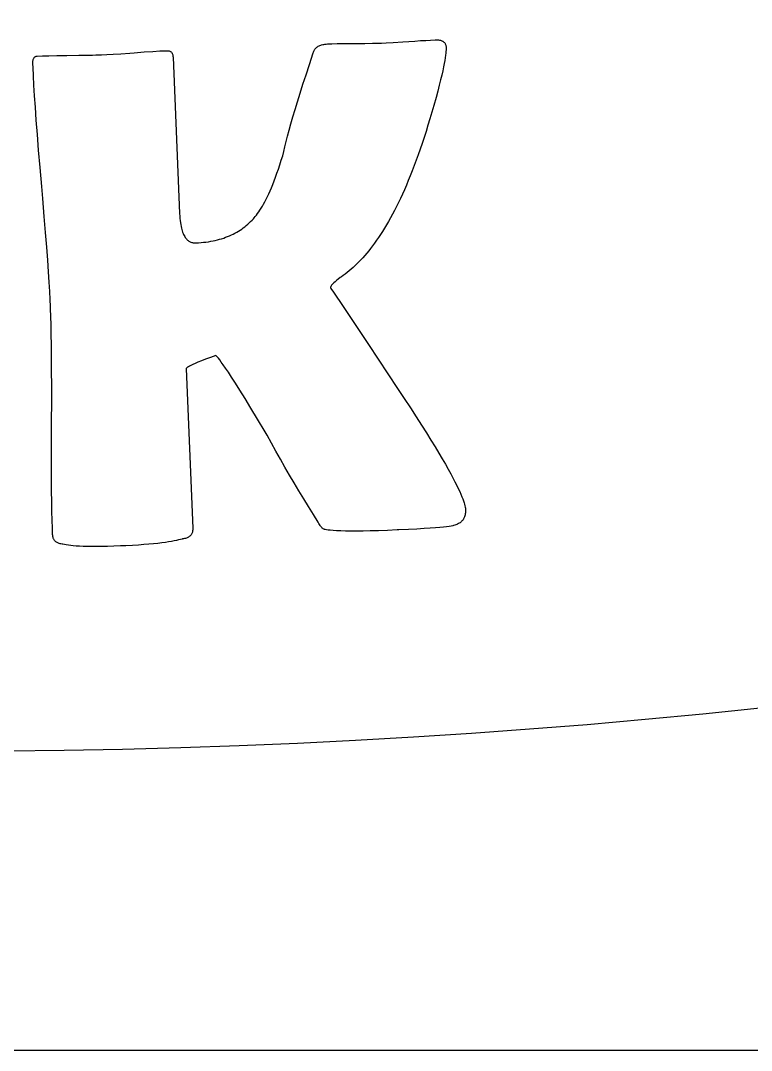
# Model space of a CAD drawing. Header units: inches. Extents: x -1316 to -504, y 751 to 1208.
# Drawn here: x -1088.01 to -1067.02, y 751.21 to 780.81 of the extents above; entities that cross this region are included whole.
import ezdxf

# ---------------------------------------------------------------- set-up
doc = ezdxf.new("R2010")
doc.units = ezdxf.units.IN
doc.header["$MEASUREMENT"] = 0
doc.linetypes.add('Continuous2', pattern=[0])
for name, color, linetype in [('68343 AND 68344 CARRIAGE AND ARM PLATE', 1, 'Continuous'), ('68351 TABLE', 1, 'Continuous'), ('STOCK OUTLINE', 1, 'Continuous')]:
    doc.layers.add(name, color=color, linetype=linetype)

msp = doc.modelspace()

# ---------------------------------------------------------------- linework, layer by layer
at = {"layer": '68343 AND 68344 CARRIAGE AND ARM PLATE', "color": 3, "linetype": 'Continuous2', "lineweight": -3, "true_color": 0x00ff00}
for p, q in [((-1079.518, 780.029), (-1079.501, 780.043)), ((-1079.501, 780.043), (-1079.483, 780.056)), ((-1079.483, 780.056), (-1079.463, 780.069)), ((-1079.463, 780.069), (-1079.441, 780.08)), ((-1079.441, 780.08), (-1079.418, 780.091)), ((-1079.418, 780.091), (-1079.393, 780.101)), ((-1079.393, 780.101), (-1079.366, 780.109)), ((-1079.366, 780.109), (-1079.336, 780.117)), ((-1079.336, 780.117), (-1079.305, 780.124)), ((-1079.305, 780.124), (-1079.271, 780.129)), ((-1079.271, 780.129), (-1079.234, 780.133)), ((-1079.234, 780.133), (-1079.195, 780.136)), ((-1079.195, 780.136), (-1079.179, 780.137)), ((-1079.179, 780.137), (-1079.07, 780.141)), ((-1079.07, 780.141), (-1078.921, 780.144)), ((-1078.921, 780.144), (-1078.725, 780.147)), ((-1078.725, 780.147), (-1078.471, 780.149)), ((-1078.471, 780.149), (-1078.414, 780.15)), ((-1078.414, 780.15), (-1078.128, 780.152)), ((-1078.128, 780.152), (-1077.909, 780.155)), ((-1077.909, 780.155), (-1077.824, 780.157)), ((-1077.824, 780.157), (-1077.75, 780.159)), ((-1077.75, 780.159), (-1077.649, 780.162)), ((-1077.649, 780.162), (-1077.509, 780.169)), ((-1077.509, 780.169), (-1077.309, 780.18)), ((-1077.309, 780.18), (-1077.032, 780.197)), ((-1077.032, 780.197), (-1076.688, 780.22)), ((-1076.688, 780.22), (-1076.53, 780.23)), ((-1076.53, 780.23), (-1076.371, 780.239)), ((-1076.371, 780.239), (-1076.236, 780.247)), ((-1076.236, 780.247), (-1076.103, 780.253)), ((-1076.103, 780.253), (-1076.068, 780.254)), ((-1076.068, 780.254), (-1076.036, 780.253)), ((-1076.036, 780.253), (-1076.007, 780.251)), ((-1076.007, 780.251), (-1075.98, 780.247)), ((-1075.98, 780.247), (-1075.956, 780.242)), ((-1075.956, 780.242), (-1075.934, 780.235)), ((-1075.934, 780.235), (-1075.915, 780.228)), ((-1075.915, 780.228), (-1075.897, 780.22)), ((-1075.897, 780.22), (-1075.88, 780.211)), ((-1075.88, 780.211), (-1075.866, 780.201)), ((-1075.866, 780.201), (-1075.852, 780.189)), ((-1075.852, 780.189), (-1075.841, 780.177)), ((-1075.841, 780.177), (-1075.83, 780.165)), ((-1075.83, 780.165), (-1075.821, 780.151)), ((-1075.821, 780.151), (-1075.813, 780.136)), ((-1075.813, 780.136), (-1075.806, 780.119)), ((-1075.806, 780.119), (-1075.8, 780.102)), ((-1075.8, 780.102), (-1075.796, 780.083)), ((-1075.796, 780.083), (-1075.793, 780.063)), ((-1075.793, 780.063), (-1075.791, 780.041)), ((-1075.791, 780.041), (-1075.791, 780.007)), ((-1087.628, 779.737), (-1087.62, 779.748)), ((-1087.62, 779.748), (-1087.611, 779.758)), ((-1087.611, 779.758), (-1087.601, 779.766)), ((-1087.601, 779.766), (-1087.59, 779.773)), ((-1087.59, 779.773), (-1087.578, 779.778)), ((-1087.578, 779.778), (-1087.565, 779.782)), ((-1087.565, 779.782), (-1087.551, 779.785)), ((-1087.551, 779.785), (-1087.535, 779.786)), ((-1087.535, 779.786), (-1087.385, 779.792)), ((-1087.535, 779.786), (-1087.535, 779.786)), ((-1087.385, 779.792), (-1087.198, 779.797)), ((-1087.198, 779.797), (-1086.968, 779.802)), ((-1086.968, 779.802), (-1086.69, 779.806)), ((-1086.69, 779.806), (-1086.34, 779.81)), ((-1086.34, 779.81), (-1086.189, 779.812)), ((-1086.189, 779.812), (-1086.059, 779.815)), ((-1086.059, 779.815), (-1085.947, 779.817)), ((-1085.947, 779.817), (-1085.852, 779.819)), ((-1085.852, 779.819), (-1085.772, 779.822)), ((-1085.772, 779.822), (-1085.685, 779.825)), ((-1085.685, 779.825), (-1085.533, 779.832)), ((-1085.533, 779.832), (-1085.351, 779.842)), ((-1085.351, 779.842), (-1085.134, 779.856)), ((-1085.134, 779.856), (-1084.878, 779.874)), ((-1084.878, 779.874), (-1084.751, 779.884)), ((-1084.751, 779.884), (-1084.46, 779.905)), ((-1084.46, 779.905), (-1084.216, 779.921)), ((-1084.216, 779.921), (-1084.014, 779.933)), ((-1084.014, 779.933), (-1083.848, 779.941)), ((-1083.848, 779.941), (-1083.824, 779.942)), ((-1083.824, 779.942), (-1083.802, 779.942)), ((-1083.802, 779.942), (-1083.781, 779.941)), ((-1083.781, 779.941), (-1083.762, 779.938)), ((-1083.762, 779.938), (-1083.746, 779.934)), ((-1083.746, 779.934), (-1083.73, 779.928)), ((-1083.73, 779.928), (-1083.716, 779.922)), ((-1083.716, 779.922), (-1083.703, 779.914)), ((-1083.703, 779.914), (-1083.692, 779.905)), ((-1083.692, 779.905), (-1083.681, 779.895)), ((-1083.681, 779.895), (-1083.672, 779.884)), ((-1083.672, 779.884), (-1083.664, 779.871)), ((-1083.664, 779.871), (-1083.656, 779.857)), ((-1083.656, 779.857), (-1083.65, 779.841)), ((-1083.65, 779.841), (-1083.644, 779.823)), ((-1083.644, 779.823), (-1083.64, 779.804)), ((-1083.64, 779.804), (-1083.637, 779.783)), ((-1083.637, 779.783), (-1083.635, 779.759)), ((-1083.635, 779.759), (-1083.635, 779.757)), ((-1083.635, 779.757), (-1083.446, 775.263)), ((-1079.719, 779.544), (-1079.606, 779.881)), ((-1079.606, 779.881), (-1079.6, 779.903)), ((-1079.6, 779.903), (-1079.592, 779.925)), ((-1079.592, 779.925), (-1079.583, 779.945)), ((-1079.583, 779.945), (-1079.572, 779.964)), ((-1079.572, 779.964), (-1079.561, 779.981)), ((-1079.561, 779.981), (-1079.548, 779.998)), ((-1079.548, 779.998), (-1079.534, 780.014)), ((-1079.534, 780.014), (-1079.518, 780.029)), ((-1075.806, 779.809), (-1075.816, 779.74)), ((-1075.799, 779.869), (-1075.806, 779.809)), ((-1075.794, 779.922), (-1075.799, 779.869)), ((-1075.792, 779.968), (-1075.794, 779.922)), ((-1075.791, 780.007), (-1075.792, 779.968)), ((-1087.661, 779.597), (-1087.66, 779.625)), ((-1087.661, 779.565), (-1087.661, 779.597)), ((-1087.656, 779.457), (-1087.661, 779.565)), ((-1087.66, 779.625), (-1087.658, 779.65)), ((-1087.658, 779.65), (-1087.654, 779.673)), ((-1087.644, 779.217), (-1087.656, 779.457)), ((-1087.654, 779.673), (-1087.649, 779.692)), ((-1087.649, 779.692), (-1087.643, 779.709)), ((-1087.643, 779.709), (-1087.636, 779.724)), ((-1087.636, 779.724), (-1087.628, 779.737)), ((-1079.815, 779.251), (-1079.719, 779.544)), ((-1075.864, 779.474), (-1075.888, 779.363)), ((-1075.845, 779.573), (-1075.864, 779.474)), ((-1075.829, 779.662), (-1075.845, 779.573)), ((-1075.816, 779.74), (-1075.829, 779.662)), ((-1087.629, 778.948), (-1087.644, 779.217)), ((-1079.904, 778.976), (-1079.815, 779.251)), ((-1075.916, 779.239), (-1075.949, 779.101)), ((-1075.888, 779.363), (-1075.916, 779.239)), ((-1087.61, 778.646), (-1087.629, 778.948)), ((-1079.986, 778.718), (-1079.904, 778.976)), ((-1075.987, 778.948), (-1076.031, 778.78)), ((-1075.949, 779.101), (-1075.987, 778.948)), ((-1087.589, 778.322), (-1087.61, 778.646)), ((-1080.061, 778.476), (-1079.986, 778.718)), ((-1076.08, 778.594), (-1076.144, 778.367)), ((-1076.031, 778.78), (-1076.08, 778.594)), ((-1087.562, 777.95), (-1087.589, 778.322)), ((-1080.129, 778.25), (-1080.061, 778.476)), ((-1076.144, 778.367), (-1076.199, 778.172)), ((-1080.249, 777.842), (-1080.192, 778.039)), ((-1080.192, 778.039), (-1080.129, 778.25)), ((-1076.255, 777.983), (-1076.311, 777.798)), ((-1076.199, 778.172), (-1076.255, 777.983)), ((-1087.531, 777.538), (-1087.562, 777.95)), ((-1080.3, 777.659), (-1080.249, 777.842)), ((-1076.311, 777.798), (-1076.367, 777.619)), ((-1087.495, 777.085), (-1087.531, 777.538)), ((-1080.387, 777.33), (-1080.346, 777.488)), ((-1080.346, 777.488), (-1080.3, 777.659)), ((-1076.423, 777.444), (-1076.479, 777.274)), ((-1076.367, 777.619), (-1076.423, 777.444)), ((-1087.454, 776.586), (-1087.495, 777.085)), ((-1080.456, 777.047), (-1080.424, 777.183)), ((-1080.424, 777.183), (-1080.387, 777.33)), ((-1076.536, 777.109), (-1076.592, 776.948)), ((-1076.479, 777.274), (-1076.536, 777.109)), ((-1080.566, 776.663), (-1080.524, 776.795)), ((-1080.524, 776.795), (-1080.485, 776.922)), ((-1080.485, 776.922), (-1080.456, 777.047)), ((-1076.649, 776.792), (-1076.706, 776.641)), ((-1076.592, 776.948), (-1076.649, 776.792)), ((-1087.407, 776.04), (-1087.454, 776.586)), ((-1080.649, 776.419), (-1080.608, 776.538)), ((-1080.608, 776.538), (-1080.566, 776.663)), ((-1076.762, 776.493), (-1076.819, 776.35)), ((-1076.706, 776.641), (-1076.762, 776.493)), ((-1080.77, 776.099), (-1080.73, 776.2)), ((-1080.73, 776.2), (-1080.69, 776.306)), ((-1080.69, 776.306), (-1080.649, 776.419)), ((-1076.876, 776.211), (-1076.933, 776.077)), ((-1076.819, 776.35), (-1076.876, 776.211)), ((-1087.376, 775.692), (-1087.407, 776.04)), ((-1080.886, 775.828), (-1080.848, 775.913)), ((-1080.848, 775.913), (-1080.809, 776.003)), ((-1080.809, 776.003), (-1080.77, 776.099)), ((-1076.99, 775.946), (-1077.047, 775.819)), ((-1076.933, 776.077), (-1076.99, 775.946)), ((-1087.333, 775.18), (-1087.376, 775.692)), ((-1081.033, 775.535), (-1080.997, 775.601)), ((-1080.997, 775.601), (-1080.96, 775.672)), ((-1080.96, 775.672), (-1080.923, 775.748)), ((-1080.923, 775.748), (-1080.886, 775.828)), ((-1077.104, 775.696), (-1077.162, 775.577)), ((-1077.047, 775.819), (-1077.104, 775.696)), ((-1081.205, 775.261), (-1081.172, 775.309)), ((-1081.172, 775.309), (-1081.138, 775.36)), ((-1081.138, 775.36), (-1081.103, 775.414)), ((-1081.103, 775.414), (-1081.068, 775.472)), ((-1081.068, 775.472), (-1081.033, 775.535)), ((-1077.276, 775.349), (-1077.333, 775.241)), ((-1077.219, 775.461), (-1077.276, 775.349)), ((-1077.162, 775.577), (-1077.219, 775.461)), ((-1087.295, 774.717), (-1087.333, 775.18)), ((-1083.446, 775.263), (-1083.442, 775.191)), ((-1083.442, 775.191), (-1083.437, 775.123)), ((-1083.437, 775.123), (-1083.431, 775.059)), ((-1083.431, 775.059), (-1083.423, 775)), ((-1081.446, 774.991), (-1081.405, 775.03)), ((-1081.405, 775.03), (-1081.366, 775.07)), ((-1081.366, 775.07), (-1081.327, 775.112)), ((-1081.327, 775.112), (-1081.303, 775.139)), ((-1081.303, 775.139), (-1081.271, 775.177)), ((-1081.271, 775.177), (-1081.238, 775.217)), ((-1081.238, 775.217), (-1081.205, 775.261)), ((-1077.447, 775.035), (-1077.504, 774.936)), ((-1077.39, 775.136), (-1077.447, 775.035)), ((-1077.333, 775.241), (-1077.39, 775.136)), ((-1087.263, 774.299), (-1087.295, 774.717)), ((-1083.423, 775), (-1083.415, 774.945)), ((-1083.415, 774.945), (-1083.405, 774.894)), ((-1083.405, 774.894), (-1083.394, 774.846)), ((-1083.394, 774.846), (-1083.383, 774.802)), ((-1083.383, 774.802), (-1083.371, 774.761)), ((-1083.371, 774.761), (-1083.358, 774.724)), ((-1083.358, 774.724), (-1083.344, 774.689)), ((-1081.856, 774.699), (-1081.806, 774.727)), ((-1081.806, 774.727), (-1081.758, 774.755)), ((-1081.758, 774.755), (-1081.71, 774.785)), ((-1081.71, 774.785), (-1081.663, 774.817)), ((-1081.663, 774.817), (-1081.618, 774.849)), ((-1081.618, 774.849), (-1081.573, 774.883)), ((-1081.573, 774.883), (-1081.53, 774.918)), ((-1081.53, 774.918), (-1081.488, 774.954)), ((-1081.488, 774.954), (-1081.446, 774.991)), ((-1077.617, 774.75), (-1077.674, 774.661)), ((-1077.561, 774.841), (-1077.617, 774.75)), ((-1077.504, 774.936), (-1077.561, 774.841)), ((-1083.344, 774.689), (-1083.33, 774.657)), ((-1083.33, 774.657), (-1083.315, 774.628)), ((-1083.315, 774.628), (-1083.3, 774.601)), ((-1083.3, 774.601), (-1083.284, 774.576)), ((-1083.284, 774.576), (-1083.268, 774.554)), ((-1083.268, 774.554), (-1083.251, 774.533)), ((-1083.251, 774.533), (-1083.234, 774.515)), ((-1083.234, 774.515), (-1083.216, 774.498)), ((-1083.216, 774.498), (-1083.198, 774.483)), ((-1083.198, 774.483), (-1083.179, 774.47)), ((-1083.179, 774.47), (-1083.16, 774.459)), ((-1083.16, 774.459), (-1083.14, 774.448)), ((-1083.14, 774.448), (-1083.12, 774.44)), ((-1083.12, 774.44), (-1083.098, 774.433)), ((-1083.098, 774.433), (-1083.077, 774.427)), ((-1083.077, 774.427), (-1083.054, 774.422)), ((-1083.054, 774.422), (-1083.031, 774.42)), ((-1083.031, 774.42), (-1083.006, 774.418)), ((-1083.006, 774.418), (-1082.981, 774.419)), ((-1082.981, 774.419), (-1082.98, 774.419)), ((-1082.98, 774.419), (-1082.904, 774.423)), ((-1082.904, 774.423), (-1082.83, 774.428)), ((-1082.83, 774.428), (-1082.758, 774.435)), ((-1082.758, 774.435), (-1082.688, 774.443)), ((-1082.688, 774.443), (-1082.619, 774.453)), ((-1082.619, 774.453), (-1082.552, 774.464)), ((-1082.552, 774.464), (-1082.486, 774.477)), ((-1082.486, 774.477), (-1082.422, 774.491)), ((-1082.422, 774.491), (-1082.359, 774.506)), ((-1082.359, 774.506), (-1082.298, 774.522)), ((-1082.298, 774.522), (-1082.238, 774.54)), ((-1082.238, 774.54), (-1082.18, 774.559)), ((-1082.18, 774.559), (-1082.123, 774.579)), ((-1082.123, 774.579), (-1082.067, 774.601)), ((-1082.067, 774.601), (-1082.012, 774.624)), ((-1082.012, 774.624), (-1081.959, 774.648)), ((-1081.959, 774.648), (-1081.907, 774.673)), ((-1081.907, 774.673), (-1081.856, 774.699)), ((-1077.788, 774.493), (-1077.844, 774.413)), ((-1077.731, 774.575), (-1077.788, 774.493)), ((-1077.674, 774.661), (-1077.731, 774.575)), ((-1087.235, 773.925), (-1087.263, 774.299)), ((-1078.07, 774.122), (-1078.127, 774.055)), ((-1078.014, 774.19), (-1078.07, 774.122)), ((-1077.958, 774.262), (-1078.014, 774.19)), ((-1077.901, 774.336), (-1077.958, 774.262)), ((-1077.844, 774.413), (-1077.901, 774.336)), ((-1087.212, 773.589), (-1087.235, 773.925)), ((-1078.295, 773.872), (-1078.351, 773.815)), ((-1078.239, 773.931), (-1078.295, 773.872)), ((-1078.183, 773.992), (-1078.239, 773.931)), ((-1078.127, 774.055), (-1078.183, 773.992)), ((-1087.193, 773.291), (-1087.212, 773.589)), ((-1078.631, 773.567), (-1078.687, 773.524)), ((-1078.575, 773.612), (-1078.631, 773.567)), ((-1078.519, 773.66), (-1078.575, 773.612)), ((-1078.464, 773.71), (-1078.519, 773.66)), ((-1078.408, 773.761), (-1078.464, 773.71)), ((-1078.351, 773.815), (-1078.408, 773.761)), ((-1087.177, 773.026), (-1087.193, 773.291)), ((-1079.04, 773.245), (-1079.062, 773.221)), ((-1079.013, 773.272), (-1079.04, 773.245)), ((-1078.979, 773.303), (-1079.013, 773.272)), ((-1078.938, 773.338), (-1078.979, 773.303)), ((-1078.891, 773.376), (-1078.938, 773.338)), ((-1078.832, 773.421), (-1078.891, 773.376)), ((-1078.799, 773.443), (-1078.832, 773.421)), ((-1078.743, 773.483), (-1078.799, 773.443)), ((-1078.687, 773.524), (-1078.743, 773.483)), ((-1087.165, 772.793), (-1087.177, 773.026)), ((-1079.109, 773.143), (-1079.11, 773.133)), ((-1079.11, 773.133), (-1079.11, 773.13)), ((-1079.11, 773.13), (-1079.099, 773.113)), ((-1079.106, 773.155), (-1079.109, 773.143)), ((-1079.1, 773.168), (-1079.106, 773.155)), ((-1079.091, 773.183), (-1079.1, 773.168)), ((-1079.099, 773.113), (-1079.025, 773.004)), ((-1079.079, 773.201), (-1079.091, 773.183)), ((-1079.062, 773.221), (-1079.079, 773.201)), ((-1079.025, 773.004), (-1078.75, 772.592)), ((-1087.155, 772.588), (-1087.165, 772.793)), ((-1087.153, 772.52), (-1087.155, 772.588)), ((-1087.145, 772.305), (-1087.153, 772.52)), ((-1078.75, 772.592), (-1078.02, 771.495)), ((-1087.138, 772.06), (-1087.145, 772.305)), ((-1087.133, 771.795), (-1087.138, 772.06)), ((-1087.128, 771.484), (-1087.133, 771.795)), ((-1087.124, 771.136), (-1087.128, 771.484)), ((-1078.02, 771.495), (-1077.185, 770.239)), ((-1082.402, 771.181), (-1082.558, 771.125)), ((-1082.384, 771.164), (-1082.402, 771.181)), ((-1082.374, 771.152), (-1082.384, 771.164)), ((-1087.122, 770.747), (-1087.124, 771.136)), ((-1083.161, 770.879), (-1083.193, 770.861)), ((-1083.12, 770.9), (-1083.161, 770.879)), ((-1083.066, 770.925), (-1083.12, 770.9)), ((-1083, 770.955), (-1083.066, 770.925)), ((-1082.918, 770.989), (-1083, 770.955)), ((-1082.819, 771.028), (-1082.918, 770.989)), ((-1082.7, 771.074), (-1082.819, 771.028)), ((-1082.558, 771.125), (-1082.7, 771.074)), ((-1082.361, 771.139), (-1082.374, 771.152)), ((-1082.331, 771.103), (-1082.361, 771.139)), ((-1082.294, 771.055), (-1082.331, 771.103)), ((-1082.248, 770.994), (-1082.294, 771.055)), ((-1082.193, 770.916), (-1082.248, 770.994)), ((-1082.126, 770.819), (-1082.193, 770.916)), ((-1087.121, 770.315), (-1087.122, 770.747)), ((-1083.257, 770.807), (-1083.259, 770.801)), ((-1083.259, 770.801), (-1083.259, 770.798)), ((-1083.259, 770.798), (-1083.067, 766.224)), ((-1083.255, 770.81), (-1083.257, 770.807)), ((-1083.253, 770.814), (-1083.255, 770.81)), ((-1083.249, 770.818), (-1083.253, 770.814)), ((-1083.245, 770.823), (-1083.249, 770.818)), ((-1083.24, 770.828), (-1083.245, 770.823)), ((-1083.234, 770.833), (-1083.24, 770.828)), ((-1083.226, 770.839), (-1083.234, 770.833)), ((-1083.217, 770.845), (-1083.226, 770.839)), ((-1083.193, 770.861), (-1083.217, 770.845)), ((-1082.046, 770.7), (-1082.126, 770.819)), ((-1081.952, 770.556), (-1082.046, 770.7)), ((-1087.121, 769.836), (-1087.121, 770.315)), ((-1081.842, 770.385), (-1081.952, 770.556)), ((-1081.714, 770.183), (-1081.842, 770.385)), ((-1081.566, 769.946), (-1081.714, 770.183)), ((-1077.185, 770.239), (-1076.992, 769.949)), ((-1087.124, 769.306), (-1087.121, 769.836)), ((-1081.397, 769.671), (-1081.566, 769.946)), ((-1076.992, 769.949), (-1076.814, 769.676)), ((-1081.205, 769.354), (-1081.397, 769.671)), ((-1076.814, 769.676), (-1076.649, 769.421)), ((-1076.649, 769.421), (-1076.496, 769.182)), ((-1087.126, 768.967), (-1087.124, 769.306)), ((-1080.986, 768.991), (-1081.205, 769.354)), ((-1076.496, 769.182), (-1076.356, 768.96)), ((-1087.127, 768.484), (-1087.126, 768.967)), ((-1080.935, 768.897), (-1080.986, 768.991)), ((-1080.808, 768.665), (-1080.935, 768.897)), ((-1076.356, 768.96), (-1076.227, 768.752)), ((-1080.68, 768.435), (-1080.808, 768.665)), ((-1076.227, 768.752), (-1076.108, 768.559)), ((-1076.108, 768.559), (-1076, 768.379)), ((-1087.127, 768.047), (-1087.127, 768.484)), ((-1080.55, 768.205), (-1080.68, 768.435)), ((-1080.419, 767.976), (-1080.55, 768.205)), ((-1076, 768.379), (-1075.902, 768.213)), ((-1075.902, 768.213), (-1075.812, 768.058)), ((-1087.125, 767.653), (-1087.127, 768.047)), ((-1080.286, 767.747), (-1080.419, 767.976)), ((-1075.812, 768.058), (-1075.732, 767.916)), ((-1075.732, 767.916), (-1075.659, 767.784)), ((-1087.122, 767.299), (-1087.125, 767.653)), ((-1080.152, 767.52), (-1080.286, 767.747)), ((-1075.659, 767.784), (-1075.594, 767.663)), ((-1075.594, 767.663), (-1075.536, 767.552)), ((-1080.017, 767.293), (-1080.152, 767.52)), ((-1075.536, 767.552), (-1075.485, 767.45)), ((-1075.485, 767.45), (-1075.44, 767.357)), ((-1075.44, 767.357), (-1075.4, 767.272)), ((-1087.118, 766.982), (-1087.122, 767.299)), ((-1079.881, 767.067), (-1080.017, 767.293)), ((-1079.743, 766.842), (-1079.881, 767.067)), ((-1075.4, 767.272), (-1075.366, 767.195)), ((-1075.366, 767.195), (-1075.337, 767.125)), ((-1075.337, 767.125), (-1075.312, 767.062)), ((-1075.312, 767.062), (-1075.291, 767.004)), ((-1087.113, 766.699), (-1087.118, 766.982)), ((-1079.603, 766.618), (-1079.743, 766.842)), ((-1075.291, 767.004), (-1075.274, 766.953)), ((-1075.274, 766.953), (-1075.261, 766.907)), ((-1075.261, 766.907), (-1075.25, 766.866)), ((-1075.25, 766.866), (-1075.243, 766.829)), ((-1075.243, 766.829), (-1075.237, 766.796)), ((-1075.237, 766.796), (-1075.234, 766.768)), ((-1075.234, 766.768), (-1075.234, 766.754)), ((-1075.234, 766.754), (-1075.233, 766.72)), ((-1087.107, 766.448), (-1087.113, 766.699)), ((-1087.1, 766.226), (-1087.107, 766.448)), ((-1079.463, 766.395), (-1079.603, 766.618)), ((-1075.335, 766.428), (-1075.352, 766.411)), ((-1075.32, 766.446), (-1075.335, 766.428)), ((-1075.305, 766.465), (-1075.32, 766.446)), ((-1075.292, 766.485), (-1075.305, 766.465)), ((-1075.281, 766.506), (-1075.292, 766.485)), ((-1075.27, 766.528), (-1075.281, 766.506)), ((-1075.261, 766.551), (-1075.27, 766.528)), ((-1075.253, 766.576), (-1075.261, 766.551)), ((-1075.246, 766.602), (-1075.253, 766.576)), ((-1075.241, 766.629), (-1075.246, 766.602)), ((-1075.237, 766.658), (-1075.241, 766.629)), ((-1075.234, 766.688), (-1075.237, 766.658)), ((-1075.233, 766.72), (-1075.234, 766.688)), ((-1087.093, 766.031), (-1087.1, 766.226)), ((-1083.071, 766.148), (-1083.075, 766.126)), ((-1083.068, 766.172), (-1083.071, 766.148)), ((-1083.066, 766.197), (-1083.068, 766.172)), ((-1083.067, 766.224), (-1083.066, 766.197)), ((-1079.445, 766.36), (-1079.463, 766.395)), ((-1079.427, 766.328), (-1079.445, 766.36)), ((-1079.41, 766.301), (-1079.427, 766.328)), ((-1079.394, 766.277), (-1079.41, 766.301)), ((-1079.378, 766.257), (-1079.394, 766.277)), ((-1079.363, 766.239), (-1079.378, 766.257)), ((-1079.348, 766.225), (-1079.363, 766.239)), ((-1079.333, 766.212), (-1079.348, 766.225)), ((-1079.319, 766.203), (-1079.333, 766.212)), ((-1079.306, 766.195), (-1079.319, 766.203)), ((-1079.292, 766.189), (-1079.306, 766.195)), ((-1079.279, 766.185), (-1079.292, 766.189)), ((-1079.264, 766.181), (-1079.279, 766.185)), ((-1079.228, 766.175), (-1079.264, 766.181)), ((-1079.18, 766.167), (-1079.228, 766.175)), ((-1079.117, 766.16), (-1079.18, 766.167)), ((-1079.038, 766.153), (-1079.117, 766.16)), ((-1078.938, 766.146), (-1079.038, 766.153)), ((-1078.81, 766.141), (-1078.938, 766.146)), ((-1078.677, 766.139), (-1078.81, 766.141)), ((-1078.533, 766.137), (-1078.677, 766.139)), ((-1078.365, 766.137), (-1078.533, 766.137)), ((-1078.177, 766.139), (-1078.365, 766.137)), ((-1077.968, 766.143), (-1078.177, 766.139)), ((-1077.735, 766.149), (-1077.968, 766.143)), ((-1077.478, 766.158), (-1077.735, 766.149)), ((-1077.195, 766.169), (-1077.478, 766.158)), ((-1077.144, 766.171), (-1077.195, 766.169)), ((-1076.87, 766.184), (-1077.144, 766.171)), ((-1076.631, 766.196), (-1076.87, 766.184)), ((-1076.425, 766.208), (-1076.631, 766.196)), ((-1076.248, 766.22), (-1076.425, 766.208)), ((-1076.098, 766.231), (-1076.248, 766.22)), ((-1075.97, 766.242), (-1076.098, 766.231)), ((-1075.864, 766.253), (-1075.97, 766.242)), ((-1075.776, 766.263), (-1075.864, 766.253)), ((-1075.704, 766.273), (-1075.776, 766.263)), ((-1075.646, 766.282), (-1075.704, 766.273)), ((-1075.6, 766.29), (-1075.646, 766.282)), ((-1075.576, 766.296), (-1075.6, 766.29)), ((-1075.544, 766.305), (-1075.576, 766.296)), ((-1075.514, 766.315), (-1075.544, 766.305)), ((-1075.485, 766.326), (-1075.514, 766.315)), ((-1075.459, 766.338), (-1075.485, 766.326)), ((-1075.434, 766.351), (-1075.459, 766.338)), ((-1075.412, 766.365), (-1075.434, 766.351)), ((-1075.39, 766.379), (-1075.412, 766.365)), ((-1075.371, 766.395), (-1075.39, 766.379)), ((-1075.352, 766.411), (-1075.371, 766.395)), ((-1087.092, 766.028), (-1087.093, 766.031)), ((-1087.09, 766.003), (-1087.092, 766.028)), ((-1087.087, 765.979), (-1087.09, 766.003)), ((-1087.082, 765.958), (-1087.087, 765.979)), ((-1087.076, 765.937), (-1087.082, 765.958)), ((-1087.069, 765.918), (-1087.076, 765.937)), ((-1087.061, 765.901), (-1087.069, 765.918)), ((-1087.051, 765.884), (-1087.061, 765.901)), ((-1087.041, 765.869), (-1087.051, 765.884)), ((-1087.029, 765.854), (-1087.041, 765.869)), ((-1087.015, 765.841), (-1087.029, 765.854)), ((-1087.001, 765.828), (-1087.015, 765.841)), ((-1083.679, 765.839), (-1083.763, 765.825)), ((-1083.603, 765.853), (-1083.679, 765.839)), ((-1083.535, 765.867), (-1083.603, 765.853)), ((-1083.474, 765.882), (-1083.535, 765.867)), ((-1083.42, 765.896), (-1083.474, 765.882)), ((-1083.372, 765.91), (-1083.42, 765.896)), ((-1083.366, 765.911), (-1083.372, 765.91)), ((-1083.334, 765.916), (-1083.366, 765.911)), ((-1083.304, 765.922), (-1083.334, 765.916)), ((-1083.277, 765.929), (-1083.304, 765.922)), ((-1083.252, 765.937), (-1083.277, 765.929)), ((-1083.229, 765.946), (-1083.252, 765.937)), ((-1083.208, 765.956), (-1083.229, 765.946)), ((-1083.189, 765.967), (-1083.208, 765.956)), ((-1083.171, 765.979), (-1083.189, 765.967)), ((-1083.155, 765.991), (-1083.171, 765.979)), ((-1083.14, 766.005), (-1083.155, 765.991)), ((-1083.127, 766.019), (-1083.14, 766.005)), ((-1083.115, 766.034), (-1083.127, 766.019)), ((-1083.105, 766.05), (-1083.115, 766.034)), ((-1083.095, 766.068), (-1083.105, 766.05)), ((-1083.087, 766.086), (-1083.095, 766.068)), ((-1083.08, 766.105), (-1083.087, 766.086)), ((-1083.075, 766.126), (-1083.08, 766.105)), ((-1086.985, 765.817), (-1087.001, 765.828)), ((-1086.967, 765.806), (-1086.985, 765.817)), ((-1086.948, 765.797), (-1086.967, 765.806)), ((-1086.927, 765.788), (-1086.948, 765.797)), ((-1086.905, 765.781), (-1086.927, 765.788)), ((-1086.88, 765.774), (-1086.905, 765.781)), ((-1086.853, 765.769), (-1086.88, 765.774)), ((-1086.823, 765.765), (-1086.853, 765.769)), ((-1086.799, 765.759), (-1086.823, 765.765)), ((-1086.753, 765.749), (-1086.799, 765.759)), ((-1086.701, 765.74), (-1086.753, 765.749)), ((-1086.641, 765.731), (-1086.701, 765.74)), ((-1086.574, 765.722), (-1086.641, 765.731)), ((-1086.499, 765.715), (-1086.574, 765.722)), ((-1086.414, 765.708), (-1086.499, 765.715)), ((-1086.321, 765.703), (-1086.414, 765.708)), ((-1086.217, 765.698), (-1086.321, 765.703)), ((-1086.102, 765.695), (-1086.217, 765.698)), ((-1085.976, 765.693), (-1086.102, 765.695)), ((-1085.837, 765.693), (-1085.976, 765.693)), ((-1085.685, 765.694), (-1085.837, 765.693)), ((-1085.519, 765.697), (-1085.685, 765.694)), ((-1085.339, 765.703), (-1085.519, 765.697)), ((-1085.142, 765.71), (-1085.339, 765.703)), ((-1084.988, 765.717), (-1085.142, 765.71)), ((-1084.802, 765.727), (-1084.988, 765.717)), ((-1084.63, 765.737), (-1084.802, 765.727)), ((-1084.471, 765.748), (-1084.63, 765.737)), ((-1084.326, 765.76), (-1084.471, 765.748)), ((-1084.192, 765.772), (-1084.326, 765.76)), ((-1084.069, 765.785), (-1084.192, 765.772)), ((-1083.957, 765.798), (-1084.069, 765.785)), ((-1083.855, 765.812), (-1083.957, 765.798)), ((-1083.763, 765.825), (-1083.855, 765.812))]:
    msp.add_line(p, q, dxfattribs=at)
at = {"layer": '68351 TABLE', "color": 1, "linetype": 'Continuous2', "lineweight": -3, "true_color": 0xff0000}
msp.add_arc((-1090.121, 979.815), 220, 215.01308, 324.98692, dxfattribs=at)
at = {"layer": 'STOCK OUTLINE', "color": 2, "linetype": 'Continuous2', "lineweight": -3, "true_color": 0xffff00}
msp.add_line((-503.671, 751.215), (-1316.471, 751.215), dxfattribs=at)

doc.saveas('drawing.dxf')
